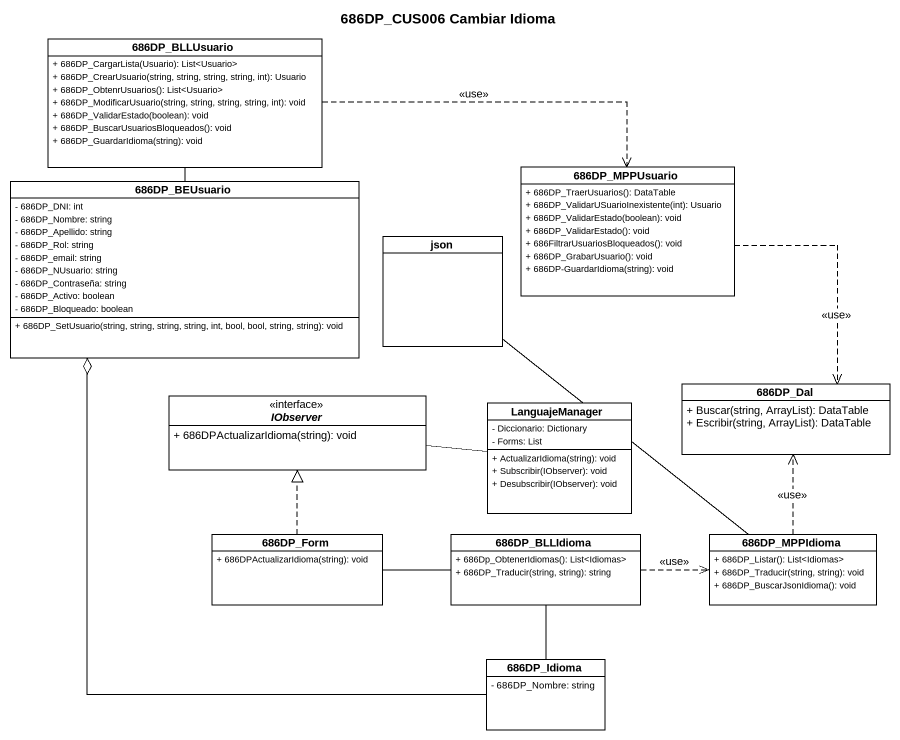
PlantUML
@startuml
title 686DP_CUS006 Cambiar Idioma
hide circle
hide empty members
skinparam classAttributeIconSize 0
class "686DP_BLLUsuario" as c686DP_BLLUsuario {
  + 686DP_CargarLista(Usuario): List<Usuario>
  + 686DP_CrearUsuario(string, string, string, string, int): Usuario
  + 686DP_ObtenrUsuarios(): List<Usuario>
  + 686DP_ModificarUsuario(string, string, string, string, int): void
  + 686DP_ValidarEstado(boolean): void
  + 686DP_BuscarUsuariosBloqueados(): void
  + 686DP_GuardarIdioma(string): void
}
class "686DP_BEUsuario" as c686DP_BEUsuario {
  - 686DP_DNI: int
  - 686DP_Nombre: string
  - 686DP_Apellido: string
  - 686DP_Rol: string
  - 686DP_email: string
  - 686DP_NUsuario: string
  - 686DP_Contraseña: string
  - 686DP_Activo: boolean
  - 686DP_Bloqueado: boolean
  + 686DP_SetUsuario(string, string, string, string, int, bool, bool, string, string): void
}
class "686DP_MPPUsuario" as c686DP_MPPUsuario {
  + 686DP_TraerUsuarios(): DataTable
  + 686DP_ValidarUSuarioInexistente(int): Usuario
  + 686DP_ValidarEstado(boolean): void
  + 686DP_ValidarEstado(): void
  + 686FiltrarUsuariosBloqueados(): void
  + 686DP_GrabarUsuario(): void
  + 686DP-GuardarIdioma(string): void
}
class "json" as json_
class "686DP_Dal" as c686DP_Dal {
  + Buscar(string, ArrayList): DataTable
  + Escribir(string, ArrayList): DataTable
}
interface IObserver {
  + 686DPActualizarIdioma(string): void
}
class LanguajeManager {
  - Diccionario: Dictionary
  - Forms: List
  + ActualizarIdioma(string): void
  + Subscribir(IObserver): void
  + Desubscribir(IObserver): void
}
class "686DP_Form" as c686DP_Form {
  + 686DPActualizarIdioma(string): void
}
class "686DP_BLLIdioma" as c686DP_BLLIdioma {
  + 686Dp_ObtenerIdiomas(): List<Idiomas>
  + 686DP_Traducir(string, string): string
}
class "686DP_MPPIdioma" as c686DP_MPPIdioma {
  + 686DP_Listar(): List<Idiomas>
  + 686DP_Traducir(string, string): void
  + 686DP_BuscarJsonIdioma(): void
}
class "686DP_Idioma" as c686DP_Idioma {
  - 686DP_Nombre: string
}
c686DP_BLLUsuario -- c686DP_BEUsuario
c686DP_BLLUsuario .right.> c686DP_MPPUsuario : <<use>>
c686DP_MPPUsuario ..> c686DP_Dal : <<use>>
IObserver -right- LanguajeManager
c686DP_Form .up.|> IObserver
c686DP_Form -right- c686DP_BLLIdioma
c686DP_BLLIdioma .right.> c686DP_MPPIdioma : <<use>>
c686DP_BLLIdioma -- c686DP_Idioma
c686DP_MPPIdioma -up- json_
c686DP_MPPIdioma .up.> c686DP_Dal : <<use>>
c686DP_Idioma -up-o c686DP_BEUsuario
@enduml
